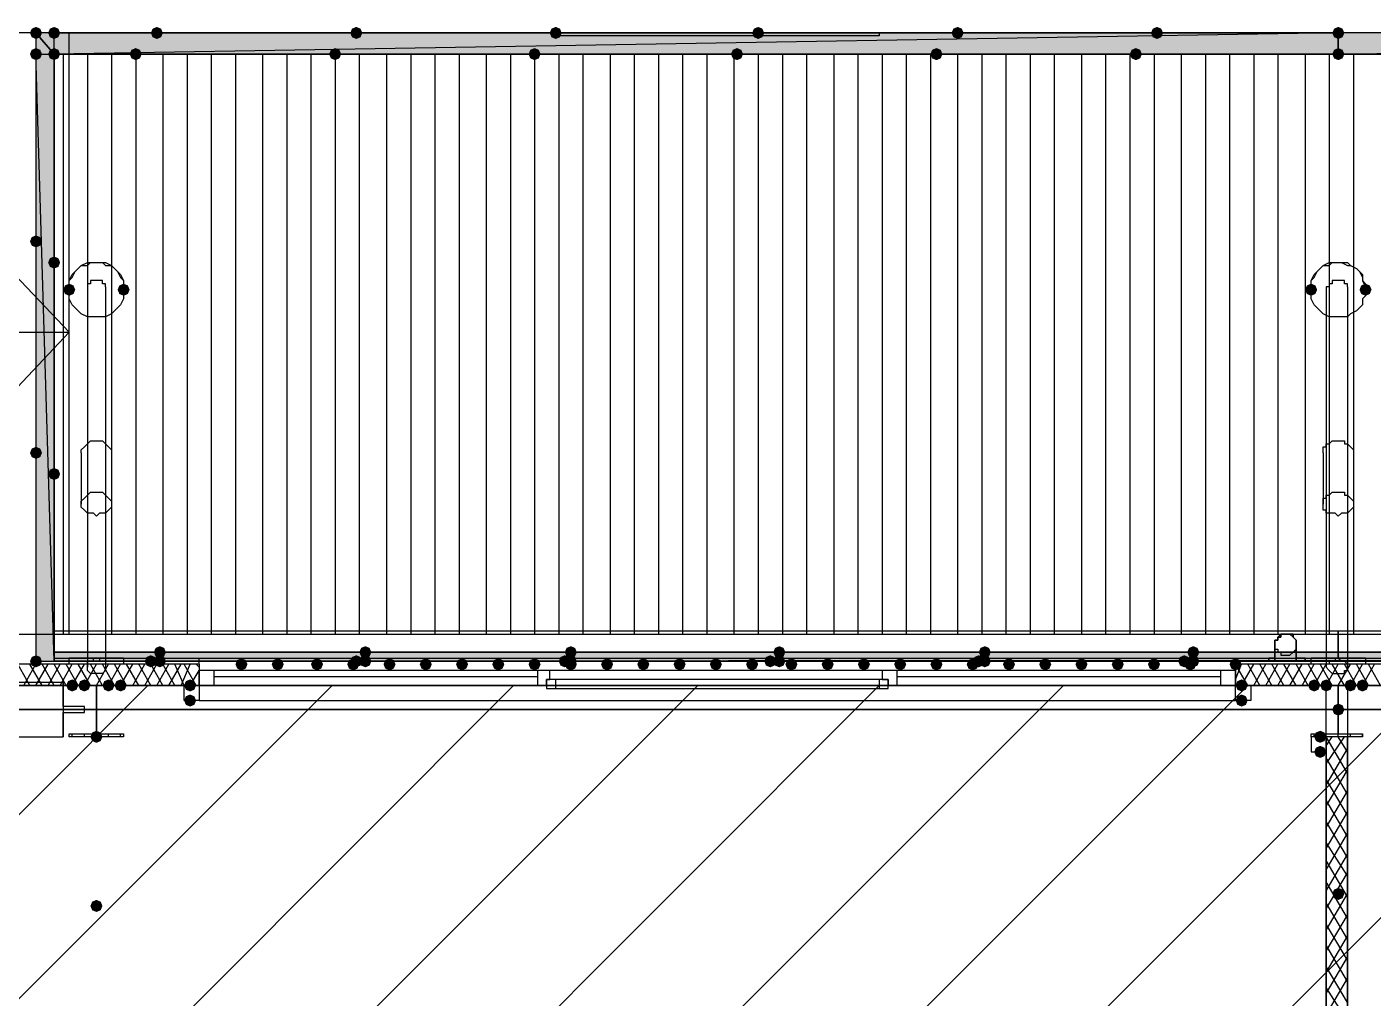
# Model space of a CAD drawing. Header units: millimetres. Extents: x 0 to 420, y 0 to 297.
# Drawn here: x 119.13 to 137.99, y 232.22 to 245.83 of the extents above; entities that cross this region are included whole.
import ezdxf

# ---------------------------------------------------------------- set-up
doc = ezdxf.new("R2010")
doc.units = ezdxf.units.MM
doc.layers.get('0').update_dxf_attribs({"linetype": 'CONTINUOUS'})

msp = doc.modelspace()

# ---------------------------------------------------------------- hatches: boundary and pattern name
at = {"true_color": 0x0000fe}
for points in [[(119.337667, 245.745), (119.312796, 245.685204), (119.253, 245.660333), (119.193204, 245.685204), (119.168333, 245.745), (119.193204, 245.804796), (119.253, 245.829667), (119.312796, 245.804796)], [(119.337667, 245.745), (119.312796, 245.685204), (119.253, 245.660333), (119.193204, 245.685204), (119.168333, 245.745), (119.193204, 245.804796), (119.253, 245.829667), (119.312796, 245.804796)], [(119.337667, 245.745), (119.312796, 245.685204), (119.253, 245.660333), (119.193204, 245.685204), (119.168333, 245.745), (119.193204, 245.804796), (119.253, 245.829667), (119.312796, 245.804796)], [(119.591667, 245.745), (119.566796, 245.685204), (119.507, 245.660333), (119.447204, 245.685204), (119.422333, 245.745), (119.447204, 245.804796), (119.507, 245.829667), (119.566796, 245.804796)], [(121.031, 245.745), (121.006129, 245.685204), (120.946333, 245.660333), (120.886537, 245.685204), (120.861667, 245.745), (120.886537, 245.804796), (120.946333, 245.829667), (121.006129, 245.804796)], [(123.825, 245.745), (123.800129, 245.685204), (123.740333, 245.660333), (123.680538, 245.685204), (123.655667, 245.745), (123.680537, 245.804796), (123.740333, 245.829667), (123.800129, 245.804796)], [(126.619, 245.745), (126.594129, 245.685204), (126.534333, 245.660333), (126.474538, 245.685204), (126.449667, 245.745), (126.474537, 245.804796), (126.534333, 245.829667), (126.594129, 245.804796)], [(129.455333, 245.745), (129.430463, 245.685204), (129.370667, 245.660333), (129.310871, 245.685204), (129.286, 245.745), (129.310871, 245.804796), (129.370667, 245.829667), (129.430462, 245.804796)], [(132.249333, 245.745), (132.224463, 245.685204), (132.164667, 245.660333), (132.104871, 245.685204), (132.08, 245.745), (132.104871, 245.804796), (132.164667, 245.829667), (132.224462, 245.804796)], [(135.043333, 245.745), (135.018463, 245.685204), (134.958667, 245.660333), (134.898871, 245.685204), (134.874, 245.745), (134.898871, 245.804796), (134.958667, 245.829667), (135.018462, 245.804796)], [(137.583333, 245.745), (137.558463, 245.685204), (137.498667, 245.660333), (137.438871, 245.685204), (137.414, 245.745), (137.438871, 245.804796), (137.498667, 245.829667), (137.558462, 245.804796)], [(137.583333, 245.745), (137.558463, 245.685204), (137.498667, 245.660333), (137.438871, 245.685204), (137.414, 245.745), (137.438871, 245.804796), (137.498667, 245.829667), (137.558462, 245.804796)], [(119.337667, 245.448667), (119.312796, 245.388871), (119.253, 245.364), (119.193204, 245.388871), (119.168333, 245.448667), (119.193204, 245.508462), (119.253, 245.533333), (119.312796, 245.508463)], [(119.591667, 245.448667), (119.566796, 245.388871), (119.507, 245.364), (119.447204, 245.388871), (119.422333, 245.448667), (119.447204, 245.508462), (119.507, 245.533333), (119.566796, 245.508463)], [(119.591667, 245.448667), (119.566796, 245.388871), (119.507, 245.364), (119.447204, 245.388871), (119.422333, 245.448667), (119.447204, 245.508462), (119.507, 245.533333), (119.566796, 245.508463)], [(119.591667, 245.448667), (119.566796, 245.388871), (119.507, 245.364), (119.447204, 245.388871), (119.422333, 245.448667), (119.447204, 245.508462), (119.507, 245.533333), (119.566796, 245.508463)], [(119.591667, 245.448667), (119.566796, 245.388871), (119.507, 245.364), (119.447204, 245.388871), (119.422333, 245.448667), (119.447204, 245.508462), (119.507, 245.533333), (119.566796, 245.508463)], [(120.734667, 245.448667), (120.709796, 245.388871), (120.65, 245.364), (120.590204, 245.388871), (120.565333, 245.448667), (120.590204, 245.508462), (120.65, 245.533333), (120.709796, 245.508463)], [(123.528667, 245.448667), (123.503796, 245.388871), (123.444, 245.364), (123.384204, 245.388871), (123.359333, 245.448667), (123.384204, 245.508462), (123.444, 245.533333), (123.503796, 245.508463)], [(126.322667, 245.448667), (126.297796, 245.388871), (126.238, 245.364), (126.178204, 245.388871), (126.153333, 245.448667), (126.178204, 245.508462), (126.238, 245.533333), (126.297796, 245.508463)], [(129.159, 245.448667), (129.134129, 245.388871), (129.074333, 245.364), (129.014538, 245.388871), (128.989667, 245.448667), (129.014537, 245.508462), (129.074333, 245.533333), (129.134129, 245.508463)], [(131.953, 245.448667), (131.928129, 245.388871), (131.868333, 245.364), (131.808538, 245.388871), (131.783667, 245.448667), (131.808537, 245.508462), (131.868333, 245.533333), (131.928129, 245.508463)], [(134.747, 245.448667), (134.722129, 245.388871), (134.662333, 245.364), (134.602538, 245.388871), (134.577667, 245.448667), (134.602537, 245.508462), (134.662333, 245.533333), (134.722129, 245.508463)], [(137.583333, 245.448667), (137.558463, 245.388871), (137.498667, 245.364), (137.438871, 245.388871), (137.414, 245.448667), (137.438871, 245.508462), (137.498667, 245.533333), (137.558462, 245.508463)], [(137.583333, 245.448667), (137.558463, 245.388871), (137.498667, 245.364), (137.438871, 245.388871), (137.414, 245.448667), (137.438871, 245.508462), (137.498667, 245.533333), (137.558462, 245.508463)], [(119.337667, 242.824), (119.312796, 242.764204), (119.253, 242.739333), (119.193204, 242.764204), (119.168333, 242.824), (119.193204, 242.883796), (119.253, 242.908667), (119.312796, 242.883796)], [(119.591667, 242.527667), (119.566796, 242.467871), (119.507, 242.443), (119.447204, 242.467871), (119.422333, 242.527667), (119.447204, 242.587462), (119.507, 242.612333), (119.566796, 242.587463)], [(119.337667, 239.860667), (119.312796, 239.800871), (119.253, 239.776), (119.193204, 239.800871), (119.168333, 239.860667), (119.193204, 239.920462), (119.253, 239.945333), (119.312796, 239.920463)], [(119.591667, 239.564333), (119.566796, 239.504537), (119.507, 239.479667), (119.447204, 239.504537), (119.422333, 239.564333), (119.447204, 239.624129), (119.507, 239.649), (119.566796, 239.624129)], [(121.073333, 237.066667), (121.048463, 237.006871), (120.988667, 236.982), (120.928871, 237.006871), (120.904, 237.066667), (120.928871, 237.126462), (120.988667, 237.151333), (121.048462, 237.126463)], [(123.952, 237.066667), (123.927129, 237.006871), (123.867333, 236.982), (123.807538, 237.006871), (123.782667, 237.066667), (123.807537, 237.126462), (123.867333, 237.151333), (123.927129, 237.126463)], [(126.830667, 237.066667), (126.805796, 237.006871), (126.746, 236.982), (126.686204, 237.006871), (126.661333, 237.066667), (126.686204, 237.126462), (126.746, 237.151333), (126.805796, 237.126463)], [(129.751667, 237.066667), (129.726796, 237.006871), (129.667, 236.982), (129.607204, 237.006871), (129.582333, 237.066667), (129.607204, 237.126462), (129.667, 237.151333), (129.726796, 237.126463)], [(132.630333, 237.066667), (132.605463, 237.006871), (132.545667, 236.982), (132.485871, 237.006871), (132.461, 237.066667), (132.485871, 237.126462), (132.545667, 237.151333), (132.605462, 237.126463)], [(135.551333, 237.066667), (135.526463, 237.006871), (135.466667, 236.982), (135.406871, 237.006871), (135.382, 237.066667), (135.406871, 237.126462), (135.466667, 237.151333), (135.526462, 237.126463)], [(119.337667, 236.939667), (119.312796, 236.879871), (119.253, 236.855), (119.193204, 236.879871), (119.168333, 236.939667), (119.193204, 236.999462), (119.253, 237.024333), (119.312796, 236.999463)], [(119.337667, 236.939667), (119.312796, 236.879871), (119.253, 236.855), (119.193204, 236.879871), (119.168333, 236.939667), (119.193204, 236.999462), (119.253, 237.024333), (119.312796, 236.999463)], [(120.946333, 236.939667), (120.921462, 236.879871), (120.861667, 236.855), (120.801871, 236.879871), (120.777, 236.939667), (120.801871, 236.999462), (120.861667, 237.024333), (120.921462, 236.999463)], [(121.073333, 236.939667), (121.048463, 236.879871), (120.988667, 236.855), (120.928871, 236.879871), (120.904, 236.939667), (120.928871, 236.999462), (120.988667, 237.024333), (121.048462, 236.999463)], [(123.825, 236.939667), (123.800129, 236.879871), (123.740333, 236.855), (123.680538, 236.879871), (123.655667, 236.939667), (123.680537, 236.999462), (123.740333, 237.024333), (123.800129, 236.999463)], [(123.952, 236.939667), (123.927129, 236.879871), (123.867333, 236.855), (123.807538, 236.879871), (123.782667, 236.939667), (123.807537, 236.999462), (123.867333, 237.024333), (123.927129, 236.999463)], [(123.952, 236.939667), (123.927129, 236.879871), (123.867333, 236.855), (123.807538, 236.879871), (123.782667, 236.939667), (123.807537, 236.999462), (123.867333, 237.024333), (123.927129, 236.999463)], [(126.746, 236.939667), (126.721129, 236.879871), (126.661333, 236.855), (126.601537, 236.879871), (126.576667, 236.939667), (126.601537, 236.999462), (126.661333, 237.024333), (126.721129, 236.999463)], [(126.830667, 236.939667), (126.805796, 236.879871), (126.746, 236.855), (126.686204, 236.879871), (126.661333, 236.939667), (126.686204, 236.999462), (126.746, 237.024333), (126.805796, 236.999463)], [(126.830667, 236.939667), (126.805796, 236.879871), (126.746, 236.855), (126.686204, 236.879871), (126.661333, 236.939667), (126.686204, 236.999462), (126.746, 237.024333), (126.805796, 236.999463)], [(129.624667, 236.939667), (129.599796, 236.879871), (129.54, 236.855), (129.480204, 236.879871), (129.455333, 236.939667), (129.480204, 236.999462), (129.54, 237.024333), (129.599796, 236.999463)], [(129.751667, 236.939667), (129.726796, 236.879871), (129.667, 236.855), (129.607204, 236.879871), (129.582333, 236.939667), (129.607204, 236.999462), (129.667, 237.024333), (129.726796, 236.999463)], [(129.751667, 236.939667), (129.726796, 236.879871), (129.667, 236.855), (129.607204, 236.879871), (129.582333, 236.939667), (129.607204, 236.999462), (129.667, 237.024333), (129.726796, 236.999463)], [(132.545667, 236.939667), (132.520796, 236.879871), (132.461, 236.855), (132.401204, 236.879871), (132.376333, 236.939667), (132.401204, 236.999462), (132.461, 237.024333), (132.520796, 236.999463)], [(132.630333, 236.939667), (132.605463, 236.879871), (132.545667, 236.855), (132.485871, 236.879871), (132.461, 236.939667), (132.485871, 236.999462), (132.545667, 237.024333), (132.605462, 236.999463)], [(132.630333, 236.939667), (132.605463, 236.879871), (132.545667, 236.855), (132.485871, 236.879871), (132.461, 236.939667), (132.485871, 236.999462), (132.545667, 237.024333), (132.605462, 236.999463)], [(135.424333, 236.939667), (135.399463, 236.879871), (135.339667, 236.855), (135.279871, 236.879871), (135.255, 236.939667), (135.279871, 236.999462), (135.339667, 237.024333), (135.399462, 236.999463)], [(135.551333, 236.939667), (135.526463, 236.879871), (135.466667, 236.855), (135.406871, 236.879871), (135.382, 236.939667), (135.406871, 236.999462), (135.466667, 237.024333), (135.526462, 236.999463)], [(135.551333, 236.939667), (135.526463, 236.879871), (135.466667, 236.855), (135.406871, 236.879871), (135.382, 236.939667), (135.406871, 236.999462), (135.466667, 237.024333), (135.526462, 236.999463)]]:
    msp.add_hatch(color=0, dxfattribs=at).paths.add_polyline_path(points, flags=0)
at = {"true_color": 0x000007}
for points in [[(119.507, 245.448667), (119.253, 245.745), (119.253, 245.448667)], [(119.253, 245.745), (119.507, 245.448667), (119.507, 245.745)], [(119.803333, 242.146667), (119.778463, 242.086871), (119.718667, 242.062), (119.658871, 242.086871), (119.634, 242.146667), (119.658871, 242.206462), (119.718667, 242.231333), (119.778462, 242.206463)], [(120.565333, 242.146667), (120.540463, 242.086871), (120.480667, 242.062), (120.420871, 242.086871), (120.396, 242.146667), (120.420871, 242.206462), (120.480667, 242.231333), (120.540462, 242.206463)], [(137.202333, 242.146667), (137.177462, 242.086871), (137.117667, 242.062), (137.057871, 242.086871), (137.033, 242.146667), (137.057871, 242.206462), (137.117667, 242.231333), (137.177462, 242.206463)], [(137.964333, 242.146667), (137.939463, 242.086871), (137.879667, 242.062), (137.819871, 242.086871), (137.795, 242.146667), (137.819871, 242.206462), (137.879667, 242.231333), (137.939462, 242.206463)], [(122.216333, 236.897333), (122.191463, 236.837537), (122.131667, 236.812667), (122.071871, 236.837537), (122.047, 236.897333), (122.071871, 236.957129), (122.131667, 236.982), (122.191462, 236.957129)], [(122.724333, 236.897333), (122.699462, 236.837537), (122.639667, 236.812667), (122.579871, 236.837537), (122.555, 236.897333), (122.579871, 236.957129), (122.639667, 236.982), (122.699462, 236.957129)], [(123.274667, 236.897333), (123.249796, 236.837537), (123.19, 236.812667), (123.130204, 236.837537), (123.105333, 236.897333), (123.130204, 236.957129), (123.19, 236.982), (123.249796, 236.957129)], [(123.782667, 236.897333), (123.757796, 236.837537), (123.698, 236.812667), (123.638204, 236.837537), (123.613333, 236.897333), (123.638204, 236.957129), (123.698, 236.982), (123.757796, 236.957129)], [(124.290667, 236.897333), (124.265796, 236.837537), (124.206, 236.812667), (124.146204, 236.837537), (124.121333, 236.897333), (124.146204, 236.957129), (124.206, 236.982), (124.265796, 236.957129)], [(124.798667, 236.897333), (124.773796, 236.837537), (124.714, 236.812667), (124.654204, 236.837537), (124.629333, 236.897333), (124.654204, 236.957129), (124.714, 236.982), (124.773796, 236.957129)], [(125.306667, 236.897333), (125.281796, 236.837537), (125.222, 236.812667), (125.162204, 236.837537), (125.137333, 236.897333), (125.162204, 236.957129), (125.222, 236.982), (125.281796, 236.957129)], [(125.814667, 236.897333), (125.789796, 236.837537), (125.73, 236.812667), (125.670204, 236.837537), (125.645333, 236.897333), (125.670204, 236.957129), (125.73, 236.982), (125.789796, 236.957129)], [(126.322667, 236.897333), (126.297796, 236.837537), (126.238, 236.812667), (126.178204, 236.837537), (126.153333, 236.897333), (126.178204, 236.957129), (126.238, 236.982), (126.297796, 236.957129)], [(126.830667, 236.897333), (126.805796, 236.837537), (126.746, 236.812667), (126.686204, 236.837537), (126.661333, 236.897333), (126.686204, 236.957129), (126.746, 236.982), (126.805796, 236.957129)], [(127.338667, 236.897333), (127.313796, 236.837537), (127.254, 236.812667), (127.194204, 236.837537), (127.169333, 236.897333), (127.194204, 236.957129), (127.254, 236.982), (127.313796, 236.957129)], [(127.846667, 236.897333), (127.821796, 236.837537), (127.762, 236.812667), (127.702204, 236.837537), (127.677333, 236.897333), (127.702204, 236.957129), (127.762, 236.982), (127.821796, 236.957129)], [(128.354667, 236.897333), (128.329796, 236.837537), (128.27, 236.812667), (128.210204, 236.837537), (128.185333, 236.897333), (128.210204, 236.957129), (128.27, 236.982), (128.329796, 236.957129)], [(128.862667, 236.897333), (128.837796, 236.837537), (128.778, 236.812667), (128.718204, 236.837537), (128.693333, 236.897333), (128.718204, 236.957129), (128.778, 236.982), (128.837796, 236.957129)], [(129.370667, 236.897333), (129.345796, 236.837537), (129.286, 236.812667), (129.226204, 236.837537), (129.201333, 236.897333), (129.226204, 236.957129), (129.286, 236.982), (129.345796, 236.957129)], [(129.921, 236.897333), (129.896129, 236.837537), (129.836333, 236.812667), (129.776537, 236.837537), (129.751667, 236.897333), (129.776537, 236.957129), (129.836333, 236.982), (129.896129, 236.957129)], [(130.429, 236.897333), (130.404129, 236.837537), (130.344333, 236.812667), (130.284538, 236.837537), (130.259667, 236.897333), (130.284537, 236.957129), (130.344333, 236.982), (130.404129, 236.957129)], [(130.937, 236.897333), (130.912129, 236.837537), (130.852333, 236.812667), (130.792538, 236.837537), (130.767667, 236.897333), (130.792537, 236.957129), (130.852333, 236.982), (130.912129, 236.957129)], [(131.445, 236.897333), (131.420129, 236.837537), (131.360333, 236.812667), (131.300538, 236.837537), (131.275667, 236.897333), (131.300537, 236.957129), (131.360333, 236.982), (131.420129, 236.957129)], [(131.953, 236.897333), (131.928129, 236.837537), (131.868333, 236.812667), (131.808538, 236.837537), (131.783667, 236.897333), (131.808537, 236.957129), (131.868333, 236.982), (131.928129, 236.957129)], [(132.461, 236.897333), (132.436129, 236.837537), (132.376333, 236.812667), (132.316538, 236.837537), (132.291667, 236.897333), (132.316537, 236.957129), (132.376333, 236.982), (132.436129, 236.957129)], [(132.969, 236.897333), (132.944129, 236.837537), (132.884333, 236.812667), (132.824537, 236.837537), (132.799667, 236.897333), (132.824537, 236.957129), (132.884333, 236.982), (132.944129, 236.957129)], [(133.477, 236.897333), (133.452129, 236.837537), (133.392333, 236.812667), (133.332538, 236.837537), (133.307667, 236.897333), (133.332537, 236.957129), (133.392333, 236.982), (133.452129, 236.957129)], [(133.985, 236.897333), (133.960129, 236.837537), (133.900333, 236.812667), (133.840538, 236.837537), (133.815667, 236.897333), (133.840537, 236.957129), (133.900333, 236.982), (133.960129, 236.957129)], [(134.493, 236.897333), (134.468129, 236.837537), (134.408333, 236.812667), (134.348537, 236.837537), (134.323667, 236.897333), (134.348537, 236.957129), (134.408333, 236.982), (134.468129, 236.957129)], [(135.001, 236.897333), (134.976129, 236.837537), (134.916333, 236.812667), (134.856538, 236.837537), (134.831667, 236.897333), (134.856537, 236.957129), (134.916333, 236.982), (134.976129, 236.957129)], [(135.509, 236.897333), (135.484129, 236.837537), (135.424333, 236.812667), (135.364537, 236.837537), (135.339667, 236.897333), (135.364537, 236.957129), (135.424333, 236.982), (135.484129, 236.957129)], [(136.144, 236.897333), (136.119129, 236.837537), (136.059333, 236.812667), (135.999538, 236.837537), (135.974667, 236.897333), (135.999537, 236.957129), (136.059333, 236.982), (136.119129, 236.957129)], [(119.845667, 236.601), (119.820796, 236.541204), (119.761, 236.516333), (119.701204, 236.541204), (119.676333, 236.601), (119.701204, 236.660796), (119.761, 236.685667), (119.820796, 236.660796)], [(120.015, 236.601), (119.990129, 236.541204), (119.930333, 236.516333), (119.870538, 236.541204), (119.845667, 236.601), (119.870537, 236.660796), (119.930333, 236.685667), (119.990129, 236.660796)], [(120.353667, 236.601), (120.328796, 236.541204), (120.269, 236.516333), (120.209204, 236.541204), (120.184333, 236.601), (120.209204, 236.660796), (120.269, 236.685667), (120.328796, 236.660796)], [(120.523, 236.601), (120.498129, 236.541204), (120.438333, 236.516333), (120.378537, 236.541204), (120.353667, 236.601), (120.378537, 236.660796), (120.438333, 236.685667), (120.498129, 236.660796)], [(121.496667, 236.601), (121.471796, 236.541204), (121.412, 236.516333), (121.352204, 236.541204), (121.327333, 236.601), (121.352204, 236.660796), (121.412, 236.685667), (121.471796, 236.660796)], [(136.228667, 236.601), (136.203796, 236.541204), (136.144, 236.516333), (136.084204, 236.541204), (136.059333, 236.601), (136.084204, 236.660796), (136.144, 236.685667), (136.203796, 236.660796)], [(137.244667, 236.601), (137.219796, 236.541204), (137.16, 236.516333), (137.100204, 236.541204), (137.075333, 236.601), (137.100204, 236.660796), (137.16, 236.685667), (137.219796, 236.660796)], [(137.414, 236.601), (137.389129, 236.541204), (137.329333, 236.516333), (137.269538, 236.541204), (137.244667, 236.601), (137.269537, 236.660796), (137.329333, 236.685667), (137.389129, 236.660796)], [(137.752667, 236.601), (137.727796, 236.541204), (137.668, 236.516333), (137.608204, 236.541204), (137.583333, 236.601), (137.608204, 236.660796), (137.668, 236.685667), (137.727796, 236.660796)], [(137.922, 236.601), (137.897129, 236.541204), (137.837333, 236.516333), (137.777538, 236.541204), (137.752667, 236.601), (137.777537, 236.660796), (137.837333, 236.685667), (137.897129, 236.660796)], [(121.496667, 236.389333), (121.471796, 236.329537), (121.412, 236.304667), (121.352204, 236.329537), (121.327333, 236.389333), (121.352204, 236.449129), (121.412, 236.474), (121.471796, 236.449129)], [(136.228667, 236.389333), (136.203796, 236.329537), (136.144, 236.304667), (136.084204, 236.329537), (136.059333, 236.389333), (136.084204, 236.449129), (136.144, 236.474), (136.203796, 236.449129)], [(137.583333, 236.262333), (137.558463, 236.202537), (137.498667, 236.177667), (137.438871, 236.202537), (137.414, 236.262333), (137.438871, 236.322129), (137.498667, 236.347), (137.558462, 236.322129)], [(120.184333, 235.881333), (120.159462, 235.821537), (120.099667, 235.796667), (120.039871, 235.821537), (120.015, 235.881333), (120.039871, 235.941129), (120.099667, 235.966), (120.159462, 235.941129)], [(137.329333, 235.881333), (137.304463, 235.821537), (137.244667, 235.796667), (137.184871, 235.821537), (137.16, 235.881333), (137.184871, 235.941129), (137.244667, 235.966), (137.304462, 235.941129)], [(137.329333, 235.669667), (137.304463, 235.609871), (137.244667, 235.585), (137.184871, 235.609871), (137.16, 235.669667), (137.184871, 235.729462), (137.244667, 235.754333), (137.304462, 235.729463)], [(137.583333, 233.68), (137.558463, 233.620204), (137.498667, 233.595333), (137.438871, 233.620204), (137.414, 233.68), (137.438871, 233.739796), (137.498667, 233.764667), (137.558462, 233.739796)], [(120.184333, 233.510667), (120.159462, 233.450871), (120.099667, 233.426), (120.039871, 233.450871), (120.015, 233.510667), (120.039871, 233.570462), (120.099667, 233.595333), (120.159462, 233.570463)]]:
    msp.add_hatch(color=0, dxfattribs=at).paths.add_polyline_path(points, flags=0)
h = msp.add_hatch(color=0, dxfattribs=at)
h.paths.add_polyline_path([(119.507, 245.745), (137.498667, 245.745), (119.507, 245.448667)], flags=0)
h.paths.add_polyline_path([(137.498667, 245.745), (119.507, 245.448667), (137.498667, 245.448667)], flags=0)
h = msp.add_hatch(color=0, dxfattribs=at)
h.paths.add_polyline_path([(154.855333, 245.448667), (137.498667, 245.448667), (154.855333, 245.745)], flags=0)
h.paths.add_polyline_path([(137.498667, 245.448667), (154.855333, 245.745), (137.498667, 245.745)], flags=0)
h = msp.add_hatch(color=0, dxfattribs=at)
h.paths.add_polyline_path([(119.507, 245.448667), (119.507, 236.939667), (119.253, 245.448667)], flags=0)
h.paths.add_polyline_path([(119.507, 236.939667), (119.253, 245.448667), (119.253, 236.939667)], flags=0)
h = msp.add_hatch(color=0, dxfattribs=at)
h.paths.add_polyline_path([(119.507, 237.066667), (381.550333, 237.066667), (119.507, 236.939667)], flags=0)
h.paths.add_polyline_path([(381.550333, 237.066667), (119.507, 236.939667), (381.550333, 236.939667)], flags=0)

# ---------------------------------------------------------------- linework, layer by layer
at = {"color": 0, "true_color": 0x000007}
for points in [[(93.641333, 237.320667), (119.718667, 237.320667), (119.718667, 245.745), (93.641333, 245.745)], [(119.718667, 241.554), (115.739333, 245.745)], [(137.498667, 245.745), (119.253, 245.745), (119.253, 245.448667)], [(119.507, 245.448667), (137.498667, 245.448667), (137.498667, 245.745)], [(126.492, 245.702667), (126.492, 245.745), (131.064, 245.745)], [(154.855333, 245.745), (137.498667, 245.745)], [(119.253, 245.448667), (119.253, 236.939667)], [(119.253, 245.448667), (119.253, 236.939667), (119.507, 236.939667), (119.507, 245.448667)], [(119.507, 245.448667), (137.498667, 245.448667)], [(119.718667, 242.146667), (119.718667, 242.231333), (119.718667, 242.273667), (119.761, 242.358333), (119.803333, 242.400667), (119.845667, 242.443), (119.888, 242.485333), (119.972667, 242.527667), (120.015, 242.527667), (120.099667, 242.527667), (120.184333, 242.527667), (120.226667, 242.527667), (120.311333, 242.485333), (120.353667, 242.443), (120.396, 242.400667), (120.438333, 242.358333), (120.480667, 242.273667), (120.480667, 242.231333), (120.480667, 242.146667)], [(137.117667, 242.146667), (137.117667, 242.231333), (137.117667, 242.273667), (137.16, 242.358333), (137.202333, 242.400667), (137.244667, 242.443), (137.287, 242.485333), (137.371667, 242.527667), (137.414, 242.527667), (137.498667, 242.527667), (137.541, 242.527667), (137.625667, 242.527667), (137.668, 242.485333), (137.752667, 242.443), (137.795, 242.400667), (137.837333, 242.358333), (137.837333, 242.273667), (137.879667, 242.231333), (137.879667, 242.146667)], [(120.226667, 242.189), (120.226667, 242.231333), (120.184333, 242.231333), (120.184333, 242.273667), (120.142, 242.273667), (120.099667, 242.273667), (120.057333, 242.273667), (120.015, 242.273667), (120.015, 242.231333), (119.972667, 242.231333), (119.972667, 242.189)], [(119.972667, 242.189), (119.972667, 236.855)], [(120.226667, 242.189), (120.226667, 236.855)], [(137.625667, 242.189), (137.625667, 242.231333), (137.583333, 242.231333), (137.583333, 242.273667), (137.541, 242.273667), (137.498667, 242.273667), (137.456333, 242.273667), (137.414, 242.273667), (137.414, 242.231333), (137.371667, 242.231333), (137.371667, 242.189), (137.329333, 242.189)], [(137.329333, 242.189), (137.329333, 236.855)], [(137.625667, 242.189), (137.625667, 236.855)], [(93.641333, 241.554), (119.718667, 241.554), (115.739333, 237.320667)], [(119.888, 239.860667), (119.888, 239.903), (119.930333, 239.945333), (119.972667, 239.987667), (120.015, 240.03), (120.057333, 240.03), (120.099667, 240.03), (120.142, 240.03), (120.184333, 240.03), (120.226667, 239.987667), (120.269, 239.945333), (120.311333, 239.903), (120.311333, 239.860667)], [(137.287, 239.860667), (137.287, 239.903), (137.287, 239.945333), (137.329333, 239.945333), (137.329333, 239.987667), (137.371667, 239.987667), (137.414, 240.03), (137.456333, 240.03), (137.498667, 240.03), (137.541, 240.03), (137.583333, 240.03), (137.583333, 239.987667), (137.625667, 239.987667), (137.668, 239.945333), (137.710333, 239.903), (137.710333, 239.860667)], [(119.888, 239.860667), (119.888, 239.141)], [(120.311333, 239.860667), (120.311333, 239.141)], [(137.287, 239.860667), (137.287, 239.141)], [(137.710333, 239.860667), (137.710333, 239.141)], [(121.539, 236.897333), (108.161667, 236.897333)], [(119.168333, 236.601), (118.999, 236.897333)], [(119.083667, 236.601), (119.253, 236.897333)], [(119.337667, 236.601), (119.168333, 236.897333)], [(119.253, 236.601), (119.422333, 236.897333)], [(119.507, 236.601), (119.337667, 236.897333)], [(119.422333, 236.601), (119.591667, 236.897333)], [(119.507, 236.939667), (381.550333, 236.939667), (119.507, 236.939667), (381.550333, 236.939667)], [(119.507, 236.939667), (381.550333, 236.939667)], [(119.507, 236.939667), (381.550333, 236.939667)], [(119.676333, 236.601), (119.507, 236.897333)], [(119.591667, 236.601), (119.761, 236.897333)], [(119.845667, 236.601), (119.676333, 236.897333)], [(120.480667, 236.982), (120.438333, 236.982), (120.396, 236.982), (120.353667, 236.982), (120.311333, 236.982), (120.226667, 236.982), (120.184333, 236.982), (120.099667, 236.982), (120.015, 236.982), (119.972667, 236.982), (119.888, 236.982), (119.845667, 236.982), (119.803333, 236.982), (119.761, 236.982), (119.718667, 236.982)], [(120.480667, 236.982), (120.480667, 236.897333), (120.438333, 236.897333), (120.396, 236.897333), (120.353667, 236.897333), (120.311333, 236.897333), (120.226667, 236.897333), (120.184333, 236.897333), (120.099667, 236.897333), (120.015, 236.897333), (119.972667, 236.897333), (119.888, 236.897333), (119.845667, 236.897333), (119.803333, 236.897333), (119.761, 236.897333), (119.718667, 236.897333), (119.718667, 236.982)], [(119.761, 236.601), (119.930333, 236.897333)], [(120.015, 236.601), (119.845667, 236.897333)], [(119.930333, 236.601), (120.099667, 236.897333)], [(120.184333, 236.601), (120.015, 236.897333)], [(120.099667, 236.601), (120.269, 236.897333)], [(120.353667, 236.601), (120.184333, 236.897333)], [(120.269, 236.601), (120.438333, 236.897333)], [(120.523, 236.601), (120.353667, 236.897333)], [(120.438333, 236.601), (120.607667, 236.897333)], [(120.692333, 236.601), (120.523, 236.897333)], [(120.607667, 236.601), (120.777, 236.897333)], [(120.861667, 236.601), (120.692333, 236.897333)], [(120.777, 236.601), (120.946333, 236.897333)], [(121.031, 236.601), (120.861667, 236.897333)], [(120.946333, 236.601), (121.115667, 236.897333)], [(121.200333, 236.601), (121.031, 236.897333)], [(121.115667, 236.601), (121.285, 236.897333)], [(121.327333, 236.601), (121.200333, 236.897333)], [(121.285, 236.601), (121.412, 236.897333)], [(121.496667, 236.601), (121.327333, 236.897333)], [(121.539, 236.855), (121.496667, 236.897333)], [(121.539, 236.897333), (121.539, 236.982), (136.059333, 236.982), (136.059333, 236.897333)], [(121.539, 236.897333), (121.539, 236.812667), (121.539, 236.601)], [(121.539, 236.897333), (121.539, 236.812667)], [(136.059333, 236.685667), (136.144, 236.897333)], [(136.228667, 236.601), (136.059333, 236.897333)], [(136.059333, 236.897333), (136.059333, 236.812667), (136.059333, 236.601)], [(136.059333, 236.897333), (136.059333, 236.812667)], [(138.938, 236.897333), (136.059333, 236.897333)], [(136.144, 236.601), (136.313333, 236.897333)], [(136.398, 236.601), (136.228667, 236.897333)], [(136.313333, 236.601), (136.482667, 236.897333)], [(136.567333, 236.601), (136.398, 236.897333)], [(136.482667, 236.601), (136.652, 236.897333)], [(136.736667, 236.601), (136.567333, 236.897333)], [(136.652, 236.601), (136.821333, 236.897333)], [(136.906, 236.601), (136.736667, 236.897333)], [(136.821333, 236.601), (136.990667, 236.897333)], [(137.075333, 236.601), (136.906, 236.897333)], [(136.990667, 236.601), (137.16, 236.897333)], [(137.244667, 236.601), (137.075333, 236.897333)], [(137.879667, 236.982), (137.837333, 236.982), (137.795, 236.982), (137.752667, 236.982), (137.668, 236.982), (137.625667, 236.982), (137.541, 236.982), (137.498667, 236.982), (137.414, 236.982), (137.371667, 236.982), (137.287, 236.982), (137.244667, 236.982), (137.202333, 236.982), (137.16, 236.982), (137.117667, 236.982)], [(137.879667, 236.982), (137.879667, 236.897333), (137.837333, 236.897333), (137.795, 236.897333), (137.752667, 236.897333), (137.668, 236.897333), (137.625667, 236.897333), (137.541, 236.897333), (137.498667, 236.897333), (137.414, 236.897333), (137.371667, 236.897333), (137.287, 236.897333), (137.244667, 236.897333), (137.202333, 236.897333), (137.16, 236.897333), (137.117667, 236.897333), (137.117667, 236.982)], [(137.16, 236.601), (137.329333, 236.897333)], [(137.414, 236.601), (137.244667, 236.897333)], [(137.329333, 236.601), (137.498667, 236.897333)], [(137.583333, 236.601), (137.414, 236.897333)], [(137.498667, 236.601), (137.668, 236.897333)], [(137.752667, 236.601), (137.583333, 236.897333)], [(137.668, 236.601), (137.837333, 236.897333)], [(137.922, 236.601), (137.752667, 236.897333)], [(137.837333, 236.601), (138.006667, 236.897333)], [(138.091333, 236.601), (137.922, 236.897333)], [(121.412, 236.601), (121.539, 236.812667)], [(121.539, 236.601), (121.750667, 236.601), (121.750667, 236.812667), (121.539, 236.812667)], [(126.280333, 236.812667), (121.750667, 236.812667)], [(121.750667, 236.728), (126.280333, 236.728)], [(126.365, 236.812667), (126.280333, 236.812667), (126.280333, 236.601), (126.365, 236.601)], [(126.365, 236.601), (126.407333, 236.601), (126.407333, 236.685667), (126.449667, 236.685667), (126.449667, 236.812667), (126.365, 236.812667)], [(131.106333, 236.812667), (126.449667, 236.812667)], [(131.233333, 236.812667), (131.106333, 236.812667), (131.106333, 236.685667), (131.191, 236.685667), (131.191, 236.601), (131.233333, 236.601)], [(131.233333, 236.601), (131.318, 236.601), (131.318, 236.812667), (131.233333, 236.812667)], [(135.847667, 236.812667), (131.318, 236.812667)], [(131.318, 236.728), (135.847667, 236.728)], [(136.059333, 236.812667), (135.847667, 236.812667), (135.847667, 236.601), (136.059333, 236.601)], [(108.161667, 236.601), (121.539, 236.601)], [(119.634, 236.643333), (117.475, 236.643333), (117.475, 236.262333), (119.634, 236.262333), (119.930333, 236.262333), (119.930333, 236.304667), (119.676333, 236.304667), (119.634, 236.304667), (119.634, 236.347), (119.634, 236.601), (119.634, 236.643333), (119.634, 236.262333)], [(120.099667, 235.881333), (120.099667, 236.601)], [(128.778, 236.601), (121.539, 236.601), (121.539, 236.516333)], [(128.778, 236.601), (121.539, 236.601), (121.539, 236.516333)], [(121.539, 236.601), (136.059333, 236.601)], [(121.539, 236.516333), (121.539, 236.389333), (128.778, 236.389333)], [(121.539, 236.516333), (121.539, 236.389333), (128.778, 236.389333)], [(121.750667, 236.601), (126.280333, 236.601)], [(131.064, 236.685667), (126.534333, 236.685667)], [(126.534333, 236.601), (131.064, 236.601)], [(126.534333, 236.558667), (131.064, 236.558667)], [(126.534333, 236.558667), (131.064, 236.558667)], [(136.059333, 236.516333), (136.059333, 236.601), (128.778, 236.601)], [(136.059333, 236.516333), (136.059333, 236.601), (128.778, 236.601)], [(128.778, 236.389333), (136.059333, 236.389333), (136.059333, 236.516333)], [(128.778, 236.389333), (136.059333, 236.389333), (136.059333, 236.516333)], [(131.318, 236.601), (135.847667, 236.601)], [(136.059333, 236.601), (136.059333, 236.685667)], [(136.059333, 236.601), (138.938, 236.601)], [(137.498667, 235.881333), (137.498667, 236.601)], [(119.634, 236.262333), (119.634, 235.881333), (119.634, 236.177667), (119.634, 236.22), (119.676333, 236.22), (119.930333, 236.22), (119.930333, 236.262333), (119.634, 236.262333), (117.475, 236.262333), (117.475, 235.881333), (119.634, 235.881333)], [(119.761, 235.881333), (119.761, 235.923667)], [(119.930333, 235.881333), (119.930333, 235.923667)], [(120.269, 235.881333), (120.269, 235.923667)], [(120.438333, 235.881333), (120.438333, 235.923667)], [(137.16, 235.881333), (137.16, 235.923667)], [(137.329333, 235.881333), (137.329333, 235.923667)], [(137.329333, 235.754333), (137.414, 235.881333)], [(137.329333, 235.500333), (137.583333, 235.881333)], [(137.625667, 235.373333), (137.329333, 235.881333)], [(137.625667, 235.669667), (137.498667, 235.881333)], [(137.668, 235.881333), (137.668, 235.923667)], [(137.837333, 235.881333), (137.837333, 235.923667)], [(137.329333, 235.204), (137.625667, 235.712)], [(137.625667, 235.077), (137.329333, 235.585)], [(137.329333, 234.907667), (137.625667, 235.415667)], [(137.625667, 234.780667), (137.329333, 235.288667)], [(137.329333, 234.611333), (137.625667, 235.119333)], [(137.625667, 234.484333), (137.329333, 234.992333)], [(137.329333, 234.315), (137.625667, 234.823)], [(137.625667, 234.188), (137.329333, 234.696)], [(137.329333, 234.018667), (137.625667, 234.526667)], [(137.625667, 233.934), (137.329333, 234.399667)], [(137.329333, 233.722333), (137.625667, 234.230333)], [(137.625667, 233.637667), (137.329333, 234.145667)], [(137.329333, 233.468333), (137.625667, 233.976333)], [(137.625667, 233.341333), (137.329333, 233.849333)], [(137.329333, 233.172), (137.625667, 233.68)], [(137.625667, 233.045), (137.329333, 233.553)], [(137.329333, 232.875667), (137.625667, 233.383667)], [(137.625667, 232.748667), (137.329333, 233.256667)], [(137.329333, 232.579333), (137.625667, 233.087333)], [(137.625667, 232.452333), (137.329333, 232.960333)], [(137.329333, 232.283), (137.625667, 232.791)], [(137.625667, 232.156), (137.329333, 232.664)], [(137.329333, 231.986667), (137.625667, 232.494667)], [(137.625667, 231.902), (137.329333, 232.367667)]]:
    msp.add_lwpolyline(points, dxfattribs=at)
for points in [[(119.507, 245.448667), (119.253, 245.745), (119.253, 245.448667)], [(119.253, 245.745), (119.507, 245.448667), (119.507, 245.745)], [(119.507, 245.745), (137.498667, 245.745), (119.507, 245.448667)], [(137.498667, 245.745), (119.507, 245.448667), (137.498667, 245.448667)], [(131.064, 245.745), (131.064, 245.702667), (126.492, 245.702667), (126.492, 245.745)], [(154.855333, 245.448667), (137.498667, 245.448667), (154.855333, 245.745)], [(137.498667, 245.448667), (154.855333, 245.745), (137.498667, 245.745)], [(154.855333, 245.745), (137.498667, 245.745), (137.498667, 245.448667), (154.855333, 245.448667)], [(119.507, 245.448667), (119.507, 236.939667), (119.253, 245.448667)], [(119.507, 236.939667), (119.253, 245.448667), (119.253, 236.939667)], [(381.550333, 244.898333), (381.550333, 245.448667), (119.507, 245.448667), (119.507, 244.898333), (119.507, 237.871), (119.507, 237.320667), (381.550333, 237.320667), (381.550333, 237.871)], [(120.184333, 241.765667), (120.099667, 241.765667), (120.015, 241.765667), (119.972667, 241.765667), (119.888, 241.808), (119.845667, 241.850333), (119.803333, 241.892667), (119.761, 241.935), (119.718667, 242.019667), (119.718667, 242.062), (119.718667, 242.146667), (119.718667, 242.189), (119.718667, 242.273667), (119.761, 242.316), (119.803333, 242.400667), (119.845667, 242.443), (119.888, 242.485333), (119.972667, 242.485333), (120.015, 242.527667), (120.099667, 242.527667), (120.184333, 242.527667), (120.226667, 242.485333), (120.311333, 242.485333), (120.353667, 242.443), (120.396, 242.400667), (120.438333, 242.316), (120.480667, 242.273667), (120.480667, 242.189), (120.480667, 242.146667), (120.480667, 242.062), (120.480667, 242.019667), (120.438333, 241.935), (120.396, 241.892667), (120.353667, 241.850333), (120.311333, 241.808), (120.226667, 241.765667)], [(137.541, 241.765667), (137.498667, 241.765667), (137.414, 241.765667), (137.371667, 241.765667), (137.287, 241.808), (137.244667, 241.850333), (137.202333, 241.892667), (137.16, 241.935), (137.117667, 242.019667), (137.117667, 242.062), (137.117667, 242.146667), (137.117667, 242.189), (137.117667, 242.273667), (137.16, 242.316), (137.202333, 242.400667), (137.244667, 242.443), (137.287, 242.485333), (137.371667, 242.485333), (137.414, 242.527667), (137.498667, 242.527667), (137.541, 242.527667), (137.625667, 242.485333), (137.668, 242.485333), (137.752667, 242.443), (137.795, 242.400667), (137.837333, 242.316), (137.837333, 242.273667), (137.879667, 242.189), (137.879667, 242.146667), (137.879667, 242.062), (137.837333, 242.019667), (137.837333, 241.935), (137.795, 241.892667), (137.752667, 241.850333), (137.668, 241.808), (137.625667, 241.765667)], [(120.142, 239.014), (120.099667, 238.971667), (120.057333, 239.014), (120.015, 239.014), (119.972667, 239.014), (119.930333, 239.056333), (119.888, 239.098667), (119.888, 239.141), (119.888, 239.183333), (119.930333, 239.225667), (119.972667, 239.268), (120.015, 239.310333), (120.057333, 239.310333), (120.099667, 239.310333), (120.142, 239.310333), (120.184333, 239.310333), (120.226667, 239.268), (120.269, 239.225667), (120.311333, 239.183333), (120.311333, 239.141), (120.311333, 239.098667), (120.269, 239.056333), (120.226667, 239.014), (120.184333, 239.014)], [(137.541, 239.014), (137.498667, 238.971667), (137.456333, 239.014), (137.414, 239.014), (137.371667, 239.014), (137.329333, 239.014), (137.329333, 239.056333), (137.287, 239.056333), (137.287, 239.098667), (137.287, 239.141), (137.287, 239.183333), (137.287, 239.225667), (137.329333, 239.225667), (137.329333, 239.268), (137.371667, 239.268), (137.414, 239.310333), (137.456333, 239.310333), (137.498667, 239.310333), (137.541, 239.310333), (137.583333, 239.310333), (137.583333, 239.268), (137.625667, 239.268), (137.668, 239.225667), (137.710333, 239.183333), (137.710333, 239.141), (137.710333, 239.098667), (137.668, 239.056333), (137.625667, 239.014), (137.583333, 239.014)], [(119.507, 236.982), (137.498667, 236.982), (137.498667, 237.363), (119.507, 237.363)], [(137.033, 236.939667), (137.033, 236.982), (136.906, 236.982), (136.906, 237.193667), (136.906, 237.236), (136.863667, 237.278333), (136.863667, 237.320667), (136.821333, 237.320667), (136.779, 237.320667), (136.736667, 237.320667), (136.694333, 237.320667), (136.652, 237.278333), (136.652, 237.236), (136.609667, 237.236), (136.609667, 237.193667), (136.609667, 236.982), (136.525, 236.982), (136.525, 236.939667), (136.609667, 236.939667), (136.609667, 237.193667), (136.609667, 237.236), (136.652, 237.236), (136.652, 237.278333), (136.694333, 237.278333), (136.694333, 237.320667), (136.736667, 237.320667), (136.779, 237.320667), (136.821333, 237.320667), (136.863667, 237.278333), (136.906, 237.236), (136.906, 237.193667), (136.906, 236.939667), (137.033, 236.939667), (137.033, 236.982), (136.906, 236.982), (136.906, 237.193667), (136.906, 237.236), (136.863667, 237.278333), (136.863667, 237.320667), (136.821333, 237.320667), (136.779, 237.320667), (136.736667, 237.320667), (136.694333, 237.320667), (136.652, 237.278333), (136.652, 237.236), (136.609667, 237.236), (136.609667, 237.193667), (136.609667, 236.982), (136.525, 236.982), (136.525, 236.939667), (136.609667, 236.939667), (136.609667, 237.193667), (136.609667, 237.236), (136.652, 237.236), (136.652, 237.278333), (136.694333, 237.278333), (136.694333, 237.320667), (136.736667, 237.320667), (136.779, 237.320667), (136.821333, 237.320667), (136.863667, 237.278333), (136.906, 237.236), (136.906, 237.193667), (136.906, 236.939667), (137.033, 236.939667), (136.906, 236.939667), (136.906, 237.193667), (136.906, 237.236), (136.863667, 237.278333), (136.821333, 237.320667), (136.779, 237.320667), (136.736667, 237.320667), (136.694333, 237.320667), (136.694333, 237.278333), (136.652, 237.278333), (136.652, 237.236), (136.609667, 237.236), (136.609667, 237.193667), (136.609667, 236.939667), (136.525, 236.939667), (136.525, 236.982), (136.609667, 236.982), (136.609667, 237.193667), (136.609667, 237.236), (136.652, 237.236), (136.652, 237.278333), (136.694333, 237.320667), (136.736667, 237.320667), (136.779, 237.320667), (136.821333, 237.320667), (136.863667, 237.320667), (136.863667, 237.278333), (136.906, 237.236), (136.906, 237.193667), (136.906, 236.982), (137.033, 236.982)], [(136.609667, 237.193667), (136.609667, 237.151333), (136.609667, 237.109), (136.652, 237.109), (136.652, 237.066667), (136.694333, 237.066667), (136.694333, 237.024333), (136.736667, 237.024333), (136.779, 237.024333), (136.821333, 237.024333), (136.863667, 237.066667), (136.906, 237.109), (136.906, 237.151333), (136.906, 237.193667), (136.906, 237.236), (136.863667, 237.278333), (136.821333, 237.320667), (136.779, 237.320667), (136.736667, 237.320667), (136.694333, 237.320667), (136.694333, 237.278333), (136.652, 237.278333), (136.652, 237.236), (136.609667, 237.236)], [(136.906, 237.193667), (136.906, 237.236), (136.863667, 237.278333), (136.821333, 237.320667), (136.779, 237.320667), (136.736667, 237.320667), (136.694333, 237.320667), (136.694333, 237.278333), (136.652, 237.278333), (136.652, 237.236), (136.609667, 237.236), (136.609667, 237.193667), (136.609667, 237.151333), (136.609667, 237.109), (136.652, 237.109), (136.652, 237.066667), (136.694333, 237.066667), (136.694333, 237.024333), (136.736667, 237.024333), (136.779, 237.024333), (136.821333, 237.024333), (136.863667, 237.066667), (136.906, 237.109), (136.906, 237.151333)], [(137.498667, 236.982), (154.897667, 236.982), (154.897667, 237.363), (137.498667, 237.363)], [(119.507, 237.066667), (381.550333, 237.066667), (119.507, 236.939667)], [(381.550333, 237.066667), (119.507, 236.939667), (381.550333, 236.939667)], [(119.507, 237.066667), (119.507, 236.939667), (381.550333, 236.939667), (381.550333, 237.066667)], [(120.142, 236.770333), (120.099667, 236.770333), (120.057333, 236.770333), (120.015, 236.770333), (119.972667, 236.812667), (119.972667, 236.855), (119.972667, 236.897333), (119.972667, 236.939667), (120.015, 236.939667), (120.057333, 236.939667), (120.057333, 236.982), (120.099667, 236.982), (120.142, 236.982), (120.142, 236.939667), (120.184333, 236.939667), (120.226667, 236.939667), (120.226667, 236.897333), (120.226667, 236.855), (120.226667, 236.812667), (120.184333, 236.770333)], [(137.498667, 236.770333), (137.541, 236.770333), (137.583333, 236.770333), (137.583333, 236.812667), (137.625667, 236.812667), (137.625667, 236.855), (137.625667, 236.897333), (137.583333, 236.939667), (137.541, 236.939667), (137.498667, 236.982), (137.456333, 236.982), (137.456333, 236.939667), (137.414, 236.939667), (137.371667, 236.939667), (137.371667, 236.897333), (137.329333, 236.897333), (137.329333, 236.855), (137.371667, 236.812667), (137.414, 236.770333), (137.456333, 236.770333)], [(121.539, 236.601), (121.539, 236.812667)], [(136.059333, 236.601), (136.059333, 236.812667)], [(392.938, 236.601), (258.868333, 236.601), (258.868333, 205.613), (242.189, 205.613), (242.189, 236.601), (108.161667, 236.601), (108.161667, 119.972667), (242.189, 119.972667), (242.189, 150.960667), (258.868333, 150.960667), (258.868333, 119.972667), (392.938, 119.972667)], [(120.480667, 235.881333), (119.718667, 235.881333), (119.718667, 235.923667), (120.099667, 235.923667), (120.099667, 236.601), (119.718667, 236.601), (120.480667, 236.601), (120.099667, 236.601), (120.099667, 235.923667), (120.480667, 235.923667)], [(121.327333, 236.601), (121.539, 236.601), (121.539, 236.389333), (121.327333, 236.389333), (121.327333, 236.601), (121.539, 236.601), (121.539, 236.389333), (121.327333, 236.389333)], [(126.407333, 236.558667), (126.534333, 236.558667), (126.534333, 236.685667), (126.407333, 236.685667)], [(131.191, 236.685667), (131.064, 236.685667), (131.064, 236.558667), (131.191, 236.558667)], [(136.059333, 236.601), (136.271, 236.601), (136.271, 236.389333), (136.059333, 236.389333), (136.059333, 236.601), (136.271, 236.601), (136.271, 236.389333), (136.059333, 236.389333)], [(137.837333, 235.881333), (137.117667, 235.881333), (137.117667, 235.923667), (137.498667, 235.923667), (137.498667, 236.601), (137.117667, 236.601), (137.837333, 236.601), (137.498667, 236.601), (137.498667, 235.923667), (137.837333, 235.923667)], [(242.189, 236.262333), (242.189, 205.613), (258.868333, 205.613), (258.868333, 236.262333), (392.557, 236.262333), (392.557, 120.311333), (258.868333, 120.311333), (258.868333, 150.960667), (242.189, 150.960667), (242.189, 120.311333), (108.500333, 120.311333), (108.500333, 236.262333)], [(137.329333, 235.881333), (137.117667, 235.881333), (137.117667, 235.669667), (137.329333, 235.669667), (137.329333, 235.881333), (137.117667, 235.881333), (137.117667, 235.669667), (137.329333, 235.669667)], [(137.625667, 219.244333), (137.625667, 235.881333), (137.329333, 235.881333), (137.329333, 219.244333)]]:
    msp.add_lwpolyline(points, close=True, dxfattribs=at)
at = {"color": 0, "true_color": 0x0000fd}
for points in [[(119.634, 245.448667), (119.634, 237.320667)], [(119.972667, 245.448667), (119.972667, 237.320667)], [(120.311333, 245.448667), (120.311333, 237.320667)], [(120.65, 245.448667), (120.65, 237.320667)], [(121.031, 245.448667), (121.031, 237.320667)], [(121.369667, 245.448667), (121.369667, 237.320667)], [(121.708333, 245.448667), (121.708333, 237.320667)], [(122.047, 245.448667), (122.047, 237.320667)], [(122.428, 245.448667), (122.428, 237.320667)], [(122.766667, 245.448667), (122.766667, 237.320667)], [(123.105333, 245.448667), (123.105333, 237.320667)], [(123.444, 245.448667), (123.444, 237.320667)], [(123.782667, 245.448667), (123.782667, 237.320667)], [(124.163667, 245.448667), (124.163667, 237.320667)], [(124.502333, 245.448667), (124.502333, 237.320667)], [(124.841, 245.448667), (124.841, 237.320667)], [(125.179667, 245.448667), (125.179667, 237.320667)], [(125.560667, 245.448667), (125.560667, 237.320667)], [(125.899333, 245.448667), (125.899333, 237.320667)], [(126.238, 245.448667), (126.238, 237.320667)], [(126.576667, 245.448667), (126.576667, 237.320667)], [(126.915333, 245.448667), (126.915333, 237.320667)], [(127.296333, 245.448667), (127.296333, 237.320667)], [(127.635, 245.448667), (127.635, 237.320667)], [(127.973667, 245.448667), (127.973667, 237.320667)], [(128.312333, 245.448667), (128.312333, 237.320667)], [(128.651, 245.448667), (128.651, 237.320667)], [(129.032, 245.448667), (129.032, 237.320667)], [(129.370667, 245.448667), (129.370667, 237.320667)], [(129.709333, 245.448667), (129.709333, 237.320667)], [(130.048, 245.448667), (130.048, 237.320667)], [(130.429, 245.448667), (130.429, 237.320667)], [(130.767667, 245.448667), (130.767667, 237.320667)], [(131.106333, 245.448667), (131.106333, 237.320667)], [(131.445, 245.448667), (131.445, 237.320667)], [(131.783667, 245.448667), (131.783667, 237.320667)], [(132.164667, 245.448667), (132.164667, 237.320667)], [(132.503333, 245.448667), (132.503333, 237.320667)], [(132.842, 245.448667), (132.842, 237.320667)], [(133.180667, 245.448667), (133.180667, 237.320667)], [(133.519333, 245.448667), (133.519333, 237.320667)], [(133.900333, 245.448667), (133.900333, 237.320667)], [(134.239, 245.448667), (134.239, 237.320667)], [(134.577667, 245.448667), (134.577667, 237.320667)], [(134.916333, 245.448667), (134.916333, 237.320667)], [(135.297333, 245.448667), (135.297333, 237.320667)], [(135.636, 245.448667), (135.636, 237.320667)], [(135.974667, 245.448667), (135.974667, 237.320667)], [(136.313333, 245.448667), (136.313333, 237.320667)], [(136.652, 245.448667), (136.652, 237.320667)], [(137.033, 245.448667), (137.033, 237.320667)], [(137.371667, 245.448667), (137.371667, 237.320667)], [(137.710333, 245.448667), (137.710333, 237.320667)]]:
    msp.add_lwpolyline(points, dxfattribs=at)
at = {"color": 0, "true_color": 0x00002b}
for points in [[(108.161667, 236.601), (108.161667, 202.141667), (137.329333, 202.141667), (137.329333, 236.601)], [(154.728333, 202.141667), (154.728333, 236.601), (137.625667, 236.601), (137.625667, 202.141667)]]:
    msp.add_lwpolyline(points, close=True, dxfattribs=at)
at = {"color": 0, "true_color": 0x000002}
for points in [[(108.161668, 223.900999), (120.819335, 236.600999)], [(108.161668, 221.360999), (123.401668, 236.600999)], [(108.161668, 218.778666), (125.941668, 236.600999)], [(108.161668, 216.238666), (128.524001, 236.600999)], [(108.161668, 213.656332), (131.064001, 236.600999)], [(108.161668, 211.116332), (133.646334, 236.600999)], [(108.161668, 208.533999), (136.228668, 236.600999)], [(108.161668, 205.993999), (138.768668, 236.600999)], [(108.161668, 203.411666), (141.351001, 236.600999)]]:
    msp.add_lwpolyline(points, dxfattribs=at)
at = {"color": 0, "true_color": 0x0000fe}
msp.add_lwpolyline([(242.189, 236.262333), (108.500333, 236.262333), (108.500333, 120.311333), (242.189, 120.311333), (242.189, 150.960667), (258.868333, 150.960667), (258.868333, 120.311333), (392.557, 120.311333), (392.557, 236.262333), (258.868333, 236.262333), (258.868333, 205.613), (242.189, 205.613)], close=True, dxfattribs=at)

doc.saveas('drawing.dxf')
